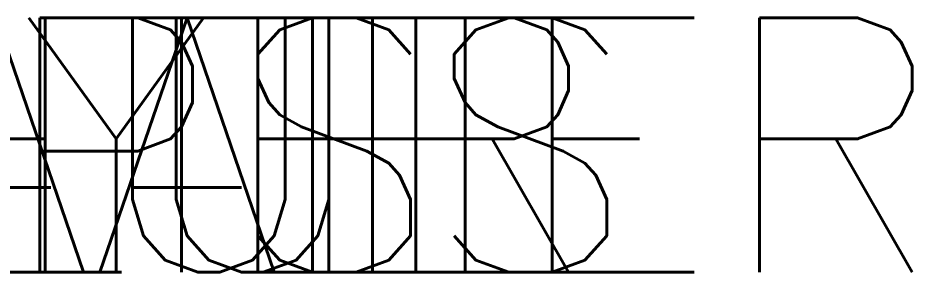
# Model space of a CAD drawing. Extents: x -1.13 to 0.92, y -0.18 to 0.43.
# Drawn here: x 0.213 to 0.916, y 0.006 to 0.206 of the extents above; entities that cross this region are included whole.
import ezdxf
from ezdxf.enums import TextEntityAlignment as Align

# ---------------------------------------------------------------- set-up
doc = ezdxf.new("R2010")
doc.units = 0
doc.layers.add('ASHADE', color=7, linetype='CONTINUOUS')
doc.layers.add('PESSOAS', color=41, linetype='CONTINUOUS')
doc.styles.add('ASHADE', font='simplex', dxfattribs={"height": 0.2})

# ---------------------------------------------------------------- blocks, each defined once
blk = doc.blocks.new('RM_SDB')
at = {"layer": 'ASHADE', "color": 1, "linetype": 'CONTINUOUS', "style": 'ASHADE', "flags": 1}
blk.add_attdef('NAME', text='', height=0.2, dxfattribs=at).set_placement((0, -0.15), align=Align.CENTER)
at = {"layer": 'ASHADE', "color": 7, "linetype": 'CONTINUOUS', "flags": 1}
for tag, p in [('COLOR', (-0.15, -0.19)), ('OPACITY', (-0.15, -0.205)), ('SURFACE', (-0.15, -0.22)), ('SURF1', (-0.15, -0.235)), ('SURF2', (-0.15, -0.25)), ('SURF3', (-0.15, -0.265)), ('SURF4', (-0.15, -0.28)), ('SHADINGRATE', (-0.15, -0.295)), ('DISPLACEMENT', (-0.15, -0.31)), ('DISP1', (-0.15, -0.325)), ('DISP2', (-0.15, -0.34)), ('DISP3', (-0.15, -0.355)), ('DISP4', (-0.15, -0.37)), ('DBOUND', (-0.15, -0.385)), ('SMOOTH', (-0.15, -0.4)), ('ATMOSPHERE', (-0.15, -0.415)), ('ATMO1', (-0.15, -0.43024)), ('ATMO2', (-0.15, -0.44524)), ('ATMO3', (-0.15, -0.46024)), ('ATMO4', (-0.15, -0.47524)), ('TCOORD', (-0.15, -0.49))]:
    blk.add_attdef(tag, p, '', height=0.01, dxfattribs=at)
at = {"layer": 'ASHADE', "color": 1, "linetype": 'CONTINUOUS', "style": 'ASHADE', "flags": 1}
blk.add_attdef('ACADCOLOR', (0.23, -0.475), '', height=0.1, dxfattribs=at)
blk = doc.blocks.new('02ZMAN05')
at = {"layer": 'ASHADE'}
ref = blk.add_blockref('RM_SDB', (0, 0), dxfattribs=at)
ref.add_attrib('NAME', 'BLACK LEATHER', dxfattribs={"color": 1, "linetype": 'CONTINUOUS', "height": 0.2, "style": 'ASHADE'}).set_placement((0, -0.15), align=Align.CENTER)
ref = blk.add_blockref('RM_SDB', (0, 0), dxfattribs=at)
ref.add_attrib('NAME', 'BLACK EYES', dxfattribs={"color": 1, "linetype": 'CONTINUOUS', "height": 0.2, "style": 'ASHADE'}).set_placement((0, -0.15), align=Align.CENTER)
ref = blk.add_blockref('RM_SDB', (0, 0), dxfattribs=at)
ref.add_attrib('NAME', 'BLACK HAIR', dxfattribs={"color": 1, "linetype": 'CONTINUOUS', "height": 0.2, "style": 'ASHADE'}).set_placement((0, -0.15), align=Align.CENTER)
ref = blk.add_blockref('RM_SDB', (0, 0), dxfattribs=at)
ref.add_attrib('NAME', 'LIGHT BLUE', dxfattribs={"color": 1, "linetype": 'CONTINUOUS', "height": 0.2, "style": 'ASHADE'}).set_placement((0, -0.15), align=Align.CENTER)
ref = blk.add_blockref('RM_SDB', (0, 0), dxfattribs=at)
ref.add_attrib('NAME', 'NAVY BLUE', dxfattribs={"color": 1, "linetype": 'CONTINUOUS', "height": 0.2, "style": 'ASHADE'}).set_placement((0, -0.15), align=Align.CENTER)
ref = blk.add_blockref('RM_SDB', (0, 0), dxfattribs=at)
ref.add_attrib('NAME', 'PINK LIPS', dxfattribs={"color": 1, "linetype": 'CONTINUOUS', "height": 0.2, "style": 'ASHADE'}).set_placement((0, -0.15), align=Align.CENTER)

msp = doc.modelspace()

# ---------------------------------------------------------------- block references
at = {"layer": 'PESSOAS'}
msp.add_blockref('02ZMAN05', (-0.11231, 0.15636, 0.00159), dxfattribs=at)

doc.saveas('drawing.dxf')
